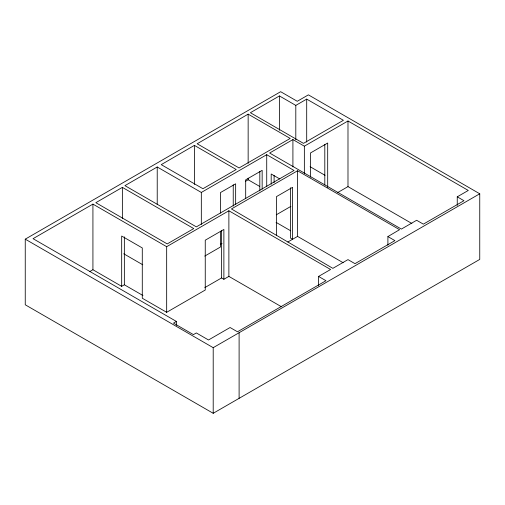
<?xml version="1.0" encoding="UTF-8"?>
<svg xmlns="http://www.w3.org/2000/svg" width="505" height="505" viewBox="0 0 505 505"><rect width="100%" height="100%" fill="white"/><g stroke="black" fill="none" stroke-linecap="round" stroke-linejoin="round"><path stroke-width="0.76" d="M194.4 145.377L161.246 164.643L202.947 188.725L236.214 169.516L194.4 145.377L194.4 184.439M248.151 114.143L197.171 143.767L239.073 167.957L290.217 138.427L248.151 114.143L248.151 163.361M245.436 181.345L248.151 179.767L248.151 178.202M25.25 239.162L280.66 91.702L297.262 101.284L308.397 94.858L479.75 193.787L479.75 259.412L213.205 413.298L25.25 304.786L25.25 239.162L213.205 347.674L479.75 193.787M279.435 95.944L250.385 112.716L303.467 143.363L343.406 120.304L306.699 99.113L295.804 105.4L279.435 95.944L279.448 130.328M318.573 285.811L318.573 276.437L330.592 269.493L228.879 210.768L166.669 246.686L92.926 204.115L33.052 238.682L176.397 321.439L176.397 325.346M157.225 166.991L124.931 185.638L196.35 226.871L294.049 170.469L266.722 154.688L201.325 192.449L157.225 166.991L157.225 204.487M122.368 187.374L95.83 202.694L167.218 243.909L193.756 228.588L122.368 187.374L122.368 218.621M457.252 196.824L468.293 190.448L347.989 120.992L304.357 146.179L292.913 139.576L269.626 153.015L401.38 229.081L416.631 220.275L423.354 224.151L463.969 200.7L457.252 196.824L457.252 205.415M89.524 271.703L92.926 269.739L121.673 286.335L124.356 284.788L142.972 295.532M387.903 236.58L399.581 229.674L297.565 170.772L231.435 208.956L332.864 268.351L347.989 259.62L354.99 263.667L394.904 240.62L387.903 236.58L387.903 245.171M220.742 244.073L222.055 243.315M204.74 256.098L220.451 247.027L220.451 231.252M276.279 214.802L290.912 206.349M337.839 192.474L347.989 186.61L411.878 223.5M204.784 287.629L221.562 277.946L223.879 279.284L228.879 276.393L281.443 306.743M287.831 242.015L297.565 236.397L343.135 262.707M121.673 286.335L121.673 236.043L142.284 247.942L142.284 298.234L166.669 312.311L205.251 290.034L205.251 240.203L223.879 229.447L223.879 279.284M176.397 321.439L173.499 323.118L193.428 334.619L196.325 332.947L208.508 339.979L230.091 327.518L237.489 331.791L325.971 280.704L318.573 276.437M310.095 166.694L325.056 175.33M279.814 178.966L271.191 173.985L271.191 184.243M248.151 179.767L259.684 186.421M276.084 222.37L290.678 230.791M123.731 253.781L142.763 264.772M347.989 120.992L347.989 186.61M327.688 187.431L327.688 143.029L310.423 152.996L310.423 177.141M324.803 144.48L324.803 184.982M306.699 99.113L306.699 142.075M304.357 146.179L304.357 173.524M297.565 170.772L297.565 236.397M295.804 105.4L295.804 139.771M292.913 139.576L292.913 166.915M290.545 187.734L290.545 238.114L292.572 239.282L292.572 187.33L276.45 196.634L276.45 235.21M274.095 175.469L274.095 182.564M266.722 154.688L266.722 186.724M262.152 189.179L262.152 170.33L245.689 179.831L245.689 198.686M259.816 171.334L259.816 190.972M239.105 332.719L239.105 398.344M235.652 204.329L235.652 183.82L220.451 192.588L220.451 213.104M233.234 184.786L233.234 206.09M228.879 210.768L228.879 276.393M221.562 230.444L221.562 277.946M213.205 347.674L213.205 413.298M201.325 192.449L201.325 224.479M166.669 246.686L166.669 312.311M124.356 236.851L124.356 284.788M92.926 204.115L92.926 269.739"/></g></svg>
